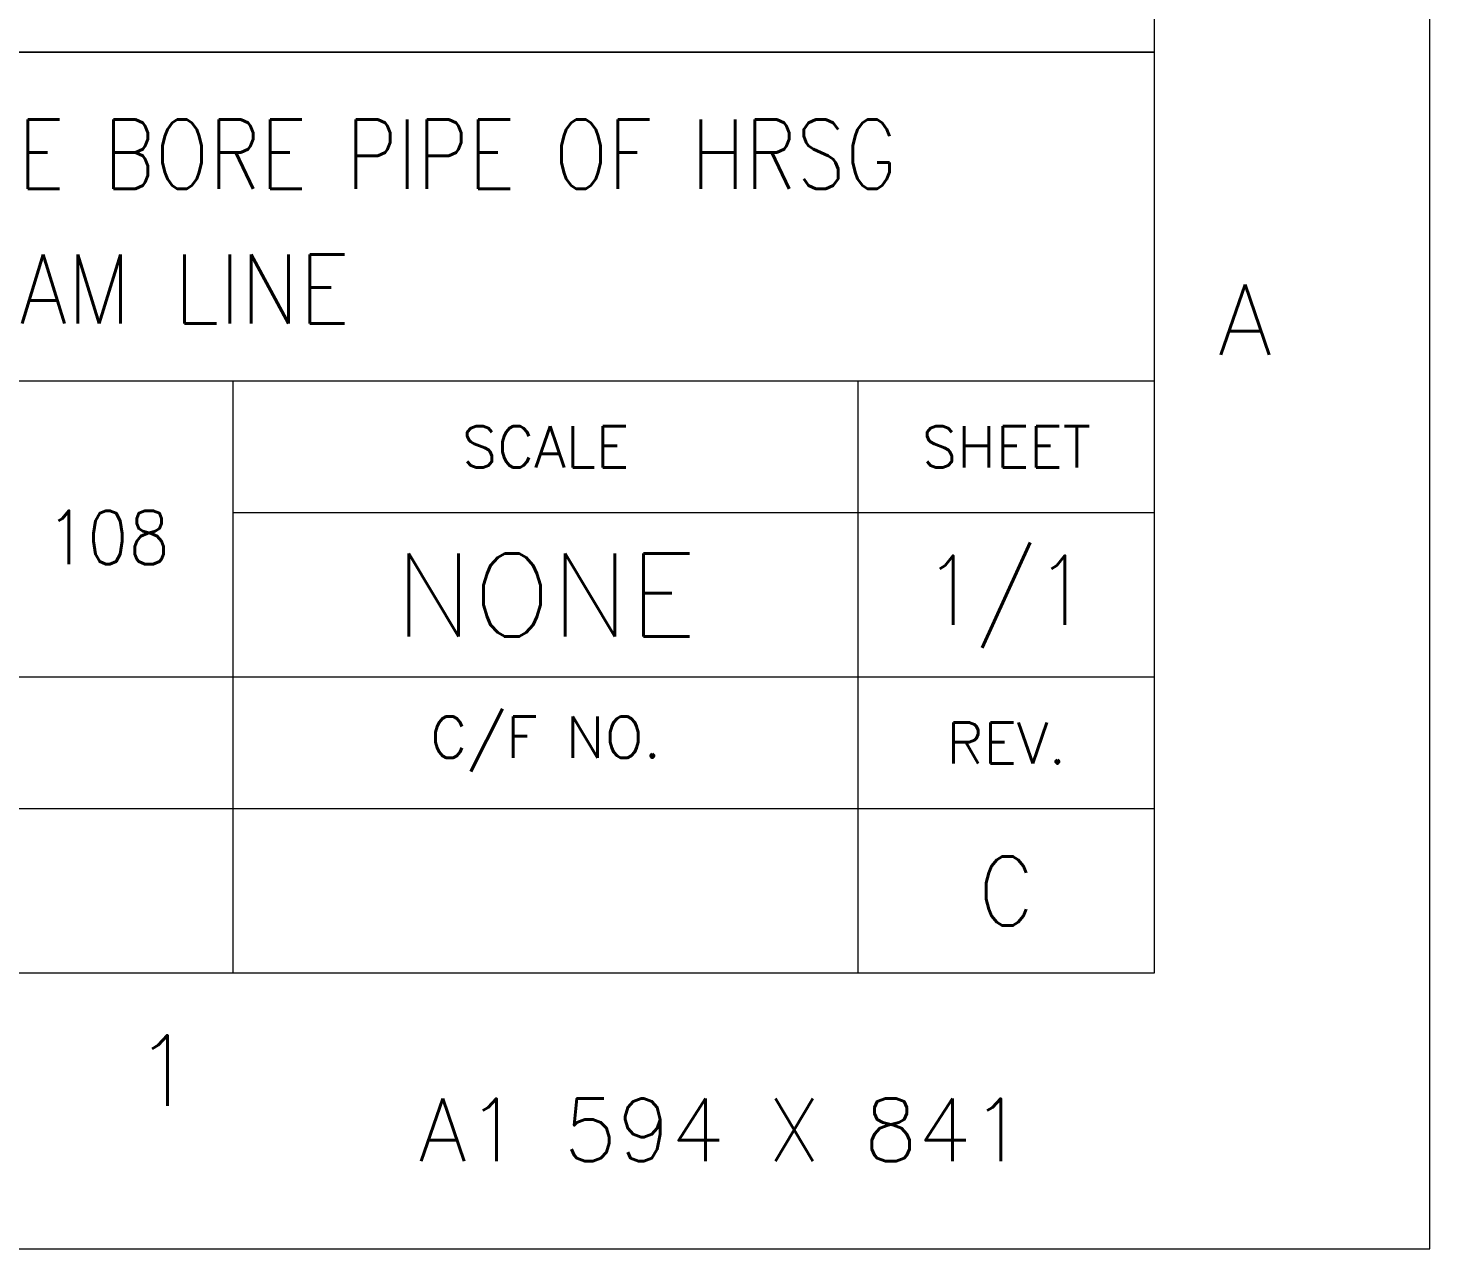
# Model space of a CAD drawing. Extents: x 0 to 841, y 0 to 594.
# Drawn here: x 769.8 to 841, y 0 to 62 of the extents above; entities that cross this region are included whole.
import ezdxf
from ezdxf.enums import TextEntityAlignment as Align

# ---------------------------------------------------------------- set-up
doc = ezdxf.new("R2010")
doc.units = 0
doc.header["$LTSCALE"] = 5
doc.header["$MEASUREMENT"] = 0
doc.layers.get('0').update_dxf_attribs({"lineweight": 9})
doc.layers.add('42', color=7, linetype='Continuous', lineweight=9)
doc.layers.add('EMB', color=7, linetype='Continuous', lineweight=9)
doc.layers.add('TEXT', color=7, linetype='Continuous')
doc.styles.add('ROMANS', font='romans.shx')

msp = doc.modelspace()

# ---------------------------------------------------------------- linework, layer by layer
at = {"layer": '42', "color": 7, "linetype": 'Continuous', "lineweight": 0}
for p, q in [((827, 60.763), (677, 60.763)), ((677, 60.763), (827, 60.763)), ((827, 44.062), (677, 44.062)), ((780.238, 14), (780.238, 44.062)), ((811.963, 14), (811.963, 44.062)), ((827, 37.375), (780.238, 37.375)), ((827, 29.025), (677, 29.025)), ((827, 22.35), (677, 22.35))]:
    msp.add_line(p, q, dxfattribs=at)
at = {"layer": '42', "color": 3, "linetype": 'Continuous', "lineweight": 0}
for points in [[(0, 0), (841, 0), (841, 594), (0, 594)], [(35, 580), (827, 580), (827, 14), (35, 14)]]:
    msp.add_lwpolyline(points, close=True, dxfattribs=at)

# ---------------------------------------------------------------- texts
at = {"color": 7, "linetype": 'Continuous', "lineweight": 0, "style": 'ROMANS', "width": 0.898609}
msp.add_text('108', height=2.7125, dxfattribs=at).set_placement((770.738, 36.125), align=Align.MIDDLE_LEFT)
at = {"layer": '42', "color": 3, "linetype": 'Continuous', "lineweight": 0, "style": 'ROMANS'}
for s, height, width, p in [('A', 3.571, 1.001449, (831.613, 47.188)), ('1', 3.576, 1.001426, (776.738, 9.062))]:
    msp.add_text(s, height=height, dxfattribs=dict(at, width=width)).set_placement(p, align=Align.MIDDLE)
at = {"layer": '42', "color": 7, "linetype": 'Continuous', "lineweight": 0, "style": 'ROMANS'}
for s, height, p in [('SCALE', 2.0875, (796.1, 40.725)), ('SHEET', 2.0875, (819.488, 40.725)), ('NONE', 4.2092, (796.1, 33.2)), ('C/F NO.', 2.0875, (796.1, 25.837)), ('REV.', 2.0875, (819.488, 25.688)), ('A1 594 X 841', 3.17835, (805.038, 6.05))]:
    msp.add_text(s, height=height, dxfattribs=at).set_placement(p, align=Align.MIDDLE)
at = {"layer": '42', "color": 7, "linetype": 'Continuous', "lineweight": 0, "style": 'ROMANS', "width": 0.9}
msp.add_text('C', height=3.507, dxfattribs=at).set_placement((819.488, 18.175), align=Align.MIDDLE)
at = {"layer": 'EMB', "color": 7, "linetype": 'Continuous', "lineweight": 0, "style": 'ROMANS'}
for s, height, width, p in [('ISO DRAWING FOR LARGE BORE PIPE OF HRSG', 3.51247, 0.825636, (768.562, 55.588)), ('1/1', 3.507, 0.9, (819.488, 33.2))]:
    msp.add_text(s, height=height, dxfattribs=dict(at, width=width)).set_placement(p, align=Align.MIDDLE)
at = {"layer": 'TEXT', "style": 'ROMANS', "width": 0.9}
msp.add_text('HRH STEAM LINE', height=3.507, dxfattribs=at).set_placement((768.563, 48.741), align=Align.MIDDLE_CENTER)

doc.saveas('drawing.dxf')
